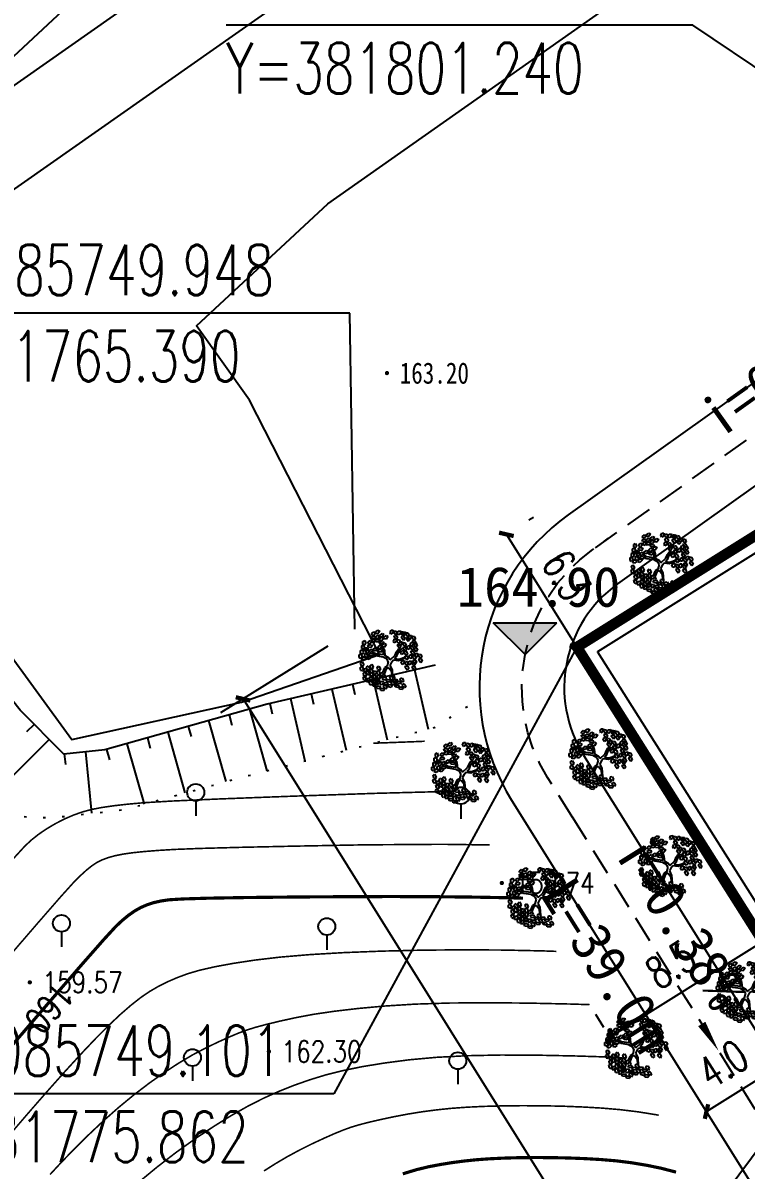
# Model space of a CAD drawing. Extents: x -809667 to 586099, y 3084146 to 3634412.
# Drawn here: x 381749.8 to 381783.8, y 3085724.5 to 3085778.5 of the extents above; entities that cross this region are included whole.
import ezdxf
from ezdxf.enums import TextEntityAlignment as Align

# ---------------------------------------------------------------- set-up
doc = ezdxf.new("R2010")
doc.units = 0
doc.header["$LTSCALE"] = 0.5
doc.header["$PDSIZE"] = 0.2
doc.linetypes.add('DASHED', pattern=[0.75, 0.5, -0.25])
doc.linetypes.add('X4', pattern=[1.6, 0, -1.6])
doc.layers.get('0').update_dxf_attribs({"linetype": 'CONTINUOUS'})
doc.layers.get('Defpoints').update_dxf_attribs({"linetype": 'CONTINUOUS'})
for name, color, linetype in [('0-人行道线', 46, 'CONTINUOUS'), ('DIM_COOR', 3, 'CONTINUOUS'), ('DIM_ELEV', 3, 'CONTINUOUS'), ('DIM_SYMB', 3, 'CONTINUOUS'), ('dxt', 252, 'CONTINUOUS'), ('GCD', 252, 'CONTINUOUS'), ('PUB_DIM', 3, 'CONTINUOUS'), ('PUB_TEXT', 7, 'CONTINUOUS'), ('乔木', 84, 'CONTINUOUS'), ('建筑', 7, 'CONTINUOUS'), ('道路', 4, 'CONTINUOUS')]:
    doc.layers.add(name, color=color, linetype=linetype)
doc.styles.add('_TCH_DIM', font='SIMPLEX', dxfattribs={"bigfont": 'GBCBIG'})
doc.styles.add('_TCH_DIM_T3', font='SIMPLEX', dxfattribs={"width": 0.705882, "bigfont": 'GBCBIG'})
doc.styles.add('HZ', font='', dxfattribs={"width": 0.8})
doc.styles.get("Standard").update_dxf_attribs({"font": 'rs.shx', "bigfont": 'hztxt.shx'})
doc.styles.add('宋体', font='')
doc.styles.get('HZ').set_extended_font_data('NSimSun')
doc.styles.get('宋体').set_extended_font_data('SimSun')
doc.dimstyles.new('_TCH_ARCH&&1', dxfattribs={"dimtxt": 1.4875, "dimasz": 0.5, "dimexe": 1.25, "dimexo": 1.5, "dimgap": 0.63125, "dimtad": 1, "dimdec": 1, "dimzin": 0, "dimdsep": 46, "dimtxsty": '_TCH_DIM_T3', "dimblk": 'ARCHTICK', "dimcen": 0.09, "dimclrt": 7, "dimazin": 2, "dimtfac": 1, "dimtdec": 1, "dimtix": 1, "dimtmove": 2, "dimatfit": 3, "dimfxl": 0, "dimtolj": 1, "dimtzin": 0, "dimarcsym": 0})

# ---------------------------------------------------------------- blocks, each defined once
blk = doc.blocks.new('gc125')
at = {"color": 0}
blk.add_line((0, 0.8), (0, 2.2), dxfattribs=at)
blk.add_circle((0, 0), 0.8, dxfattribs=at)
blk = doc.blocks.new('GC200')
at = {"color": 0, "linetype": 'Continuous', "const_width": 0.2, "flags": 128}
blk.add_lwpolyline([(-0.1, 0, 1), (0.1, 0, 1)], format="xyb", close=True, dxfattribs=at)
blk = doc.blocks.new('幌伞枫')
at = {"layer": '乔木', "color": 0}
for p, q in [((-685, 826), (-567, 841)), ((-677, 937), (-604, 995)), ((-670, 878), (-677, 937)), ((-604, 870), (-670, 878)), ((-604, 995), (-531, 966)), ((-531, 966), (-604, 870)), ((-567, 841), (-531, 782)), ((-531, 995), (-450, 1054)), ((-523, 937), (-531, 995)), ((-531, 819), (-457, 878)), ((-450, 929), (-523, 937)), ((-457, 878), (-391, 848)), ((-391, 848), (-457, 746)), ((-450, 1054), (-384, 1025)), ((-384, 1025), (-450, 929)), ((-384, 870), (-303, 937)), ((-377, 819), (-384, 870)), ((-237, 900), (-310, 804)), ((-303, 937), (-237, 900)), ((-237, 797), (-156, 863)), ((-156, 863), (-90, 826)), ((-9, 966), (27, 1054)), ((20, 915), (-9, 966)), ((86, 944), (20, 915)), ((27, 1054), (101, 1061)), ((101, 1061), (86, 944)), ((123, 966), (145, 1032)), ((196, 878), (123, 966)), ((137, 804), (167, 870)), ((145, 1032), (203, 1025)), ((167, 870), (225, 863)), ((247, 937), (196, 878)), ((203, 1025), (247, 937)), ((225, 863), (262, 775)), ((247, 937), (284, 1025)), ((284, 885), (247, 937)), ((284, 1025), (365, 1032)), ((350, 915), (284, 885)), ((365, 1032), (350, 915)), ((380, 937), (409, 1003)), ((460, 848), (380, 937)), ((402, 775), (424, 841)), ((409, 1003), (468, 995)), ((424, 900), (460, 988)), ((453, 848), (424, 900)), ((424, 841), (482, 834)), ((519, 878), (453, 848)), ((460, 988), (534, 995)), ((504, 900), (460, 848)), ((468, 995), (504, 900)), ((482, 834), (526, 746)), ((534, 995), (519, 878)), ((556, 900), (578, 966)), ((629, 812), (556, 900)), ((578, 966), (636, 959)), ((681, 870), (629, 812)), ((636, 959), (681, 870)), ((651, 775), (688, 863)), ((688, 863), (761, 870)), ((761, 870), (747, 753)), ((783, 775), (805, 841)), ((805, 841), (864, 834)), ((864, 834), (908, 746)), ((-1037, 489), (-971, 525)), ((-1037, 393), (-1037, 489)), ((-993, 643), (-927, 680)), ((-993, 548), (-993, 643)), ((-942, 518), (-993, 548)), ((-971, 525), (-934, 408)), ((-956, 320), (-898, 423)), ((-890, 570), (-942, 518)), ((-927, 680), (-890, 570)), ((-898, 423), (-824, 423)), ((-824, 423), (-810, 364)), ((-817, 518), (-699, 533)), ((-795, 445), (-817, 518)), ((-810, 628), (-736, 687)), ((-802, 570), (-810, 628)), ((-736, 562), (-802, 570)), ((-699, 430), (-795, 445)), ((-736, 687), (-663, 658)), ((-663, 658), (-736, 562)), ((-699, 533), (-663, 474)), ((-663, 474), (-699, 430)), ((-663, 753), (-685, 826)), ((-567, 738), (-663, 753)), ((-663, 687), (-582, 746)), ((-655, 628), (-663, 687)), ((-582, 614), (-655, 628)), ((-611, 371), (-531, 430)), ((-582, 746), (-516, 716)), ((-516, 716), (-582, 614)), ((-531, 782), (-567, 738)), ((-545, 709), (-428, 724)), ((-523, 636), (-545, 709)), ((-523, 760), (-531, 819)), ((-531, 430), (-465, 401)), ((-457, 746), (-523, 760)), ((-421, 621), (-523, 636)), ((-443, 452), (-369, 518)), ((-435, 393), (-443, 452)), ((-428, 724), (-384, 665)), ((-384, 665), (-421, 621)), ((-391, 628), (-274, 643)), ((-369, 555), (-391, 628)), ((-384, 738), (-310, 804)), ((-377, 680), (-384, 738)), ((-310, 804), (-377, 819)), ((-310, 672), (-377, 680)), ((-274, 548), (-369, 555)), ((-369, 518), (-296, 481)), ((-296, 481), (-369, 386)), ((-257, 346), (-327, 441)), ((-222, 377), (-311, 462)), ((-310, 804), (-237, 768)), ((-237, 768), (-310, 672)), ((-296, 511), (-215, 577)), ((-288, 452), (-296, 511)), ((-215, 445), (-288, 452)), ((-274, 643), (-237, 592)), ((-237, 592), (-274, 548)), ((-230, 738), (-237, 797)), ((-156, 731), (-230, 738)), ((-215, 577), (-149, 540)), ((-149, 540), (-215, 445)), ((-90, 826), (-156, 731)), ((108, 650), (145, 738)), ((137, 599), (108, 650)), ((211, 716), (137, 804)), ((203, 628), (137, 599)), ((145, 738), (218, 746)), ((218, 746), (203, 628)), ((262, 775), (211, 716)), ((240, 650), (262, 716)), ((313, 562), (240, 650)), ((255, 489), (284, 555)), ((328, 401), (255, 489)), ((262, 716), (321, 709)), ((284, 555), (336, 548)), ((306, 540), (350, 636)), ((343, 496), (306, 540)), ((365, 621), (313, 562)), ((321, 709), (365, 621)), ((380, 459), (328, 401)), ((336, 548), (380, 459)), ((336, 393), (344, 419)), ((409, 518), (343, 496)), ((350, 636), (424, 636)), ((475, 687), (402, 775)), ((424, 636), (409, 518)), ((446, 548), (468, 606)), ((519, 452), (446, 548)), ((460, 386), (490, 452)), ((468, 606), (526, 599)), ((526, 746), (475, 687)), ((490, 452), (541, 445)), ((570, 511), (519, 452)), ((526, 599), (570, 511)), ((541, 445), (585, 349)), ((570, 738), (600, 804)), ((644, 650), (570, 738)), ((592, 408), (629, 496)), ((600, 804), (658, 797)), ((629, 496), (710, 503)), ((695, 709), (644, 650)), ((681, 724), (651, 775)), ((658, 797), (695, 709)), ((747, 753), (681, 724)), ((710, 503), (695, 386)), ((717, 525), (754, 614)), ((747, 481), (717, 525)), ((725, 408), (754, 474)), ((813, 503), (747, 481)), ((754, 614), (827, 621)), ((754, 474), (813, 467)), ((857, 687), (783, 775)), ((798, 614), (827, 680)), ((871, 525), (798, 614)), ((827, 621), (813, 503)), ((813, 467), (849, 371)), ((827, 680), (886, 672)), ((849, 525), (871, 592)), ((923, 437), (849, 525)), ((908, 746), (857, 687)), ((864, 364), (893, 430)), ((871, 592), (930, 584)), ((923, 584), (871, 525)), ((886, 672), (923, 584)), ((893, 430), (952, 423)), ((974, 496), (923, 437)), ((930, 584), (974, 496)), ((952, 423), (989, 335)), ((-1125, 166), (-1059, 195)), ((-1125, 63), (-1125, 166)), ((-1074, 34), (-1125, 63)), ((-1081, 320), (-1015, 357)), ((-1081, 217), (-1081, 320)), ((-1030, 188), (-1081, 217)), ((-1022, 85), (-1074, 34)), ((-1059, 195), (-1022, 85)), ((-1044, -10), (-986, 92)), ((-986, 364), (-1037, 393)), ((-978, 239), (-1030, 188)), ((-1015, 357), (-978, 239)), ((-934, 408), (-986, 364)), ((-986, 92), (-912, 92)), ((-898, 34), (-971, -32)), ((-883, 291), (-956, 320)), ((-927, 195), (-861, 225)), ((-927, 92), (-927, 195)), ((-876, 63), (-927, 92)), ((-912, 92), (-898, 34)), ((-883, 349), (-817, 386)), ((-810, 364), (-883, 291)), ((-883, 247), (-883, 349)), ((-832, 217), (-883, 247)), ((-824, 114), (-876, 63)), ((-861, 225), (-824, 114)), ((-846, 19), (-788, 122)), ((-773, -3), (-846, 19)), ((-780, 269), (-832, 217)), ((-817, 386), (-780, 269)), ((-788, 122), (-714, 122)), ((-773, 203), (-655, 217)), ((-751, 129), (-773, 203)), ((-699, 63), (-773, -3)), ((-758, 313), (-685, 371)), ((-751, 254), (-758, 313)), ((-685, 247), (-751, 254)), ((-648, 114), (-751, 129)), ((-714, 122), (-699, 63)), ((-685, 371), (-619, 342)), ((-619, 342), (-685, 247)), ((-655, 217), (-611, 158)), ((-611, 158), (-648, 114)), ((-531, 129), (-641, 203)), ((-531, 195), (-633, 254)), ((-604, 313), (-611, 371)), ((-538, 305), (-604, 313)), ((-465, 401), (-538, 305)), ((-252, 158), (-531, 195)), ((-259, 85), (-531, 129)), ((-457, 342), (-332, 364)), ((-428, 276), (-457, 342)), ((-369, 386), (-435, 393)), ((-332, 261), (-428, 276)), ((-332, 364), (-296, 305)), ((-296, 305), (-332, 261)), ((-112, 4), (-259, 85)), ((-252, 158), (-257, 346)), ((-206, 307), (-222, 377)), ((-188, 124), (-206, 307)), ((-76, 63), (-188, 124)), ((-76, -84), (-112, 4)), ((-9, -18), (-76, 63)), ((-9, -18), (174, 151)), ((152, 26), (240, 122)), ((152, 26), (318, 4)), ((174, 151), (225, 276)), ((225, 276), (277, 357)), ((240, 122), (291, 261)), ((277, 357), (336, 393)), ((291, 261), (372, 364)), ((295, -42), (527, 53)), ((318, 4), (524, 78)), ((365, 225), (402, 313)), ((402, 173), (365, 225)), ((372, 364), (468, 393)), ((402, 313), (482, 320)), ((468, 203), (402, 173)), ((534, 291), (460, 386)), ((482, 320), (468, 203)), ((497, 225), (526, 291)), ((570, 136), (497, 225)), ((519, 63), (541, 129)), ((592, -25), (519, 63)), ((526, 291), (585, 283)), ((585, 349), (534, 291)), ((541, 129), (600, 122)), ((622, 188), (570, 136)), ((585, 283), (622, 188)), ((629, 357), (592, 408)), ((644, 34), (592, -25)), ((600, 122), (644, 34)), ((695, 386), (629, 357)), ((673, 70), (710, 166)), ((703, 26), (673, 70)), ((769, 48), (703, 26)), ((710, 166), (783, 166)), ((798, 320), (725, 408)), ((747, 247), (769, 313)), ((820, 158), (747, 247)), ((769, 313), (827, 305)), ((783, 166), (769, 48)), ((849, 371), (798, 320)), ((805, 78), (827, 144)), ((879, -18), (805, 78)), ((871, 217), (820, 158)), ((827, 305), (871, 217)), ((827, 144), (886, 136)), ((937, 276), (864, 364)), ((879, 122), (923, 210)), ((915, 78), (879, 122)), ((930, 41), (879, -18)), ((886, 136), (930, 41)), ((981, 100), (915, 78)), ((923, 210), (996, 217)), ((989, 335), (937, 276)), ((996, 217), (981, 100)), ((1011, 122), (1040, 188)), ((1092, 34), (1011, 122)), ((1033, -40), (1055, 26)), ((1040, 188), (1099, 180)), ((1055, 26), (1114, 19)), ((1143, 92), (1092, 34)), ((1099, 180), (1143, 92)), ((1114, 19), (1158, -69)), ((-1089, -304), (-1030, -253)), ((-1067, -399), (-1089, -304)), ((-1081, -142), (-1022, -91)), ((-1052, -238), (-1081, -142)), ((-1008, -414), (-1067, -399)), ((-1000, -253), (-1052, -238)), ((-971, -32), (-1044, -10)), ((-1030, -253), (-971, -355)), ((-1022, -91), (-964, -194)), ((-971, -355), (-1008, -414)), ((-964, -194), (-1000, -253)), ((-971, -451), (-934, -341)), ((-934, -341), (-868, -326)), ((-839, -377), (-898, -465)), ((-876, -443), (-817, -399)), ((-868, -326), (-839, -377)), ((-861, -282), (-802, -238)), ((-839, -385), (-861, -282)), ((-780, -399), (-839, -385)), ((-817, -399), (-758, -502)), ((-802, -238), (-744, -341)), ((-744, -341), (-780, -399)), ((-744, -392), (-685, -341)), ((-722, -487), (-744, -392)), ((-736, -231), (-677, -179)), ((-707, -326), (-736, -231)), ((-655, -348), (-707, -326)), ((-685, -341), (-626, -443)), ((-677, -179), (-619, -289)), ((-619, -289), (-655, -348)), ((-589, -429), (-523, -414)), ((-523, -414), (-494, -465)), ((-487, -451), (-428, -399)), ((-479, -289), (-421, -245)), ((-457, -385), (-479, -289)), ((-399, -407), (-457, -385)), ((-428, -399), (-369, -510)), ((-421, -245), (-362, -348)), ((-362, -348), (-399, -407)), ((-215, -311), (-285, -477)), ((-156, -341), (-230, -532)), ((-120, -253), (-215, -311)), ((-61, -304), (-156, -341)), ((-76, -84), (-120, -253)), ((-61, -304), (38, -431)), ((42, -98), (-20, -221)), ((-20, -221), (62, -380)), ((-9, -18), (-9, -18)), ((-9, -18), (-9, -18)), ((-9, -18), (-9, -18)), ((-9, -18), (-9, -18)), ((-9, -18), (-9, -18)), ((-9, -18), (-9, -18)), ((-9, -18), (-9, -18)), ((-9, -18), (-9, -18)), ((-9, -18), (-9, -18)), ((-9, -18), (-9, -18)), ((-9, -18), (-9, -18)), ((-9, -18), (-9, -18)), ((-9, -18), (-9, -18)), ((-9, -18), (-9, -18)), ((-9, -18), (-9, -18)), ((-9, -18), (-9, -18)), ((-9, -18), (-9, -18)), ((-9, -18), (-9, -18)), ((-9, -18), (-9, -18)), ((-9, -18), (-9, -18)), ((-9, -18), (-9, -18)), ((-9, -18), (-9, -18)), ((-9, -18), (-9, -18)), ((-9, -18), (-9, -18)), ((-9, -18), (-9, -18)), ((-9, -18), (-9, -18)), ((-9, -18), (-9, -18)), ((-9, -18), (-9, -18)), ((-9, -18), (-9, -18)), ((-9, -18), (-9, -18)), ((-9, -18), (-9, -18)), ((-9, -18), (-9, -18)), ((-9, -18), (-9, -18)), ((-9, -18), (-9, -18)), ((-9, -18), (-9, -18)), ((-9, -18), (-9, -18)), ((-9, -18), (-9, -18)), ((-9, -18), (-9, -18)), ((-9, -18), (-9, -18)), ((-9, -18), (-9, -18)), ((42, -98), (109, -22)), ((62, -380), (79, -664)), ((109, -22), (295, -42)), ((387, -142), (424, -47)), ((424, -187), (387, -142)), ((424, -47), (504, -47)), ((490, -165), (424, -187)), ((504, -47), (490, -165)), ((519, -135), (548, -76)), ((592, -231), (519, -135)), ((541, -297), (563, -231)), ((614, -392), (541, -297)), ((548, -76), (607, -84)), ((563, -231), (622, -238)), ((644, -172), (592, -231)), ((607, -84), (644, -172)), ((666, -333), (614, -392)), ((622, -238), (666, -333)), ((644, -150), (681, -62)), ((673, -201), (644, -150)), ((739, -172), (673, -201)), ((681, -62), (754, -54)), ((754, -54), (739, -172)), ((776, -150), (805, -84)), ((849, -238), (776, -150)), ((791, -311), (820, -245)), ((871, -399), (791, -311)), ((805, -84), (857, -91)), ((820, -84), (849, -18)), ((893, -172), (820, -84)), ((820, -245), (879, -253)), ((849, -18), (908, -25)), ((901, -187), (849, -238)), ((857, -91), (901, -187)), ((915, -341), (871, -399)), ((879, -253), (915, -341)), ((945, -120), (893, -172)), ((908, -25), (945, -120)), ((1106, -128), (1033, -40)), ((1158, -69), (1106, -128)), ((-986, -664), (-927, -620)), ((-964, -759), (-986, -664)), ((-978, -502), (-920, -458)), ((-956, -598), (-978, -502)), ((-898, -465), (-971, -451)), ((-912, -781), (-964, -759)), ((-898, -620), (-956, -598)), ((-927, -620), (-868, -722)), ((-920, -458), (-861, -561)), ((-868, -722), (-912, -781)), ((-861, -561), (-898, -620)), ((-846, -539), (-876, -443)), ((-868, -818), (-832, -700)), ((-795, -825), (-868, -818)), ((-795, -561), (-846, -539)), ((-832, -700), (-766, -686)), ((-758, -502), (-795, -561)), ((-744, -744), (-795, -825)), ((-766, -686), (-744, -744)), ((-766, -825), (-699, -774)), ((-736, -921), (-766, -825)), ((-751, -598), (-714, -480)), ((-677, -605), (-751, -598)), ((-751, -664), (-692, -620)), ((-729, -759), (-751, -664)), ((-670, -781), (-729, -759)), ((-663, -502), (-722, -487)), ((-714, -480), (-648, -465)), ((-699, -774), (-641, -884)), ((-692, -620), (-633, -722)), ((-626, -524), (-677, -605)), ((-633, -722), (-670, -781)), ((-626, -443), (-663, -502)), ((-648, -465), (-626, -524)), ((-633, -752), (-575, -708)), ((-611, -847), (-633, -752)), ((-626, -539), (-589, -429)), ((-553, -554), (-626, -539)), ((-626, -590), (-567, -546)), ((-597, -693), (-626, -590)), ((-545, -708), (-597, -693)), ((-575, -708), (-516, -810)), ((-567, -546), (-509, -649)), ((-494, -465), (-553, -554)), ((-516, -810), (-553, -869)), ((-509, -649), (-545, -708)), ((-516, -906), (-479, -788)), ((-494, -766), (-435, -715)), ((-472, -862), (-494, -766)), ((-465, -546), (-487, -451)), ((-487, -605), (-428, -554)), ((-457, -700), (-487, -605)), ((-479, -788), (-413, -781)), ((-413, -568), (-465, -546)), ((-406, -722), (-457, -700)), ((-435, -715), (-377, -818)), ((-428, -554), (-369, -664)), ((-369, -510), (-413, -568)), ((-413, -781), (-384, -832)), ((-377, -818), (-413, -877)), ((-369, -664), (-406, -722)), ((-377, -913), (-340, -803)), ((-369, -598), (-332, -487)), ((-296, -612), (-369, -598)), ((-340, -803), (-274, -788)), ((-332, -487), (-266, -473)), ((-244, -524), (-296, -612)), ((-288, -664), (-171, -649)), ((-266, -737), (-288, -664)), ((-274, -788), (-244, -840)), ((-266, -473), (-244, -524)), ((-171, -752), (-266, -737)), ((-230, -532), (-186, -627)), ((-171, -649), (-127, -708)), ((-127, -708), (-171, -752)), ((-142, -737), (-24, -730)), ((-127, -810), (-142, -737)), ((-24, -832), (-127, -810)), ((-24, -686), (-9, -620)), ((64, -766), (-24, -686)), ((-24, -730), (13, -788)), ((13, -788), (-24, -832)), ((-9, -620), (49, -612)), ((27, -869), (42, -803)), ((38, -431), (49, -612)), ((42, -803), (101, -803)), ((49, -612), (101, -700)), ((101, -700), (64, -766)), ((93, -730), (218, -715)), ((115, -803), (93, -730)), ((101, -803), (159, -884)), ((218, -818), (115, -803)), ((218, -715), (255, -774)), ((255, -774), (218, -818)), ((240, -803), (358, -796)), ((262, -877), (240, -803)), ((358, -752), (372, -686)), ((446, -832), (358, -752)), ((358, -796), (394, -847)), ((372, -686), (431, -678)), ((431, -678), (482, -766)), ((482, -766), (446, -832)), ((-685, -935), (-736, -921)), ((-641, -884), (-685, -935)), ((-641, -972), (-604, -862)), ((-567, -987), (-641, -972)), ((-553, -869), (-611, -847)), ((-604, -862), (-538, -847)), ((-516, -899), (-567, -987)), ((-538, -847), (-516, -899)), ((-443, -913), (-516, -906)), ((-509, -979), (-391, -965)), ((-487, -1053), (-509, -979)), ((-391, -1067), (-487, -1053)), ((-413, -877), (-472, -862)), ((-384, -832), (-443, -913)), ((-391, -965), (-354, -1023)), ((-354, -1023), (-391, -1067)), ((-303, -928), (-377, -913)), ((-362, -1053), (-244, -1045)), ((-347, -1126), (-362, -1053)), ((-244, -1141), (-347, -1126)), ((-244, -840), (-303, -928)), ((-252, -1001), (-230, -935)), ((-164, -1082), (-252, -1001)), ((-244, -1045), (-208, -1097)), ((-208, -1097), (-244, -1141)), ((-230, -847), (-112, -840)), ((-208, -921), (-230, -847)), ((-230, -935), (-178, -928)), ((-112, -935), (-208, -921)), ((-178, -928), (-120, -1016)), ((-120, -1016), (-164, -1082)), ((-112, -840), (-76, -891)), ((-76, -891), (-112, -935)), ((-90, -921), (27, -913)), ((-68, -994), (-90, -921)), ((27, -1016), (-68, -994)), ((115, -950), (27, -869)), ((27, -913), (71, -972)), ((71, -972), (27, -1016)), ((159, -884), (115, -950)), ((167, -928), (284, -921)), ((189, -1001), (167, -928)), ((284, -1023), (189, -1001)), ((358, -891), (262, -877)), ((284, -921), (328, -979)), ((328, -979), (284, -1023)), ((313, -1009), (431, -994)), ((328, -1082), (313, -1009)), ((431, -1097), (328, -1082)), ((394, -847), (358, -891)), ((431, -950), (446, -884)), ((519, -1031), (431, -950)), ((431, -994), (468, -1053)), ((468, -1053), (431, -1097)), ((446, -884), (504, -884)), ((504, -884), (556, -965)), ((556, -965), (519, -1031))]:
    blk.add_line(p, q, dxfattribs=at)
blk = doc.blocks.new('_ArchTick')
at = {"color": 0, "linetype": 'ByBlock', "const_width": 0.4}
blk.add_lwpolyline([(-0.5, -0.5), (0.5, 0.5)], dxfattribs=at)
blk = doc.blocks.new('*D111')
at = {"layer": 'Defpoints', "color": 0, "linetype": 'Continuous', "transparency": 16777216}
for p in [(381784.623, 3085735.229), (381785.14, 3085734.402), (381777.928, 3085729.893)]:
    blk.add_point(p, dxfattribs=at)
at = {"layer": 'PUB_DIM', "color": 0, "linetype": 'Continuous', "lineweight": -2, "transparency": 16777216}
for p, q in [((381784.345, 3085735.674), (381783.961, 3085736.289)), ((381777.411, 3085730.72), (381784.623, 3085735.229)), ((381777.133, 3085731.165), (381776.749, 3085731.78))]:
    blk.add_line(p, q, dxfattribs=at)
at = {"layer": 'PUB_DIM', "color": 0, "linetype": 'Continuous', "lineweight": -2, "transparency": 16777216, "xscale": 0.5, "yscale": 0.5, "zscale": 0.5}
for p, rotation in [((381784.623, 3085735.229), 32.01383581544564), ((381777.411, 3085730.72), 212.0138358154456)]:
    blk.add_blockref('_ArchTick', p, dxfattribs=dict(at, rotation=rotation))
at = {"layer": 'PUB_DIM', "color": 7, "linetype": 'Continuous', "transparency": 16777216, "insert": (381780.288, 3085734.141), "char_height": 1.4875, "attachment_point": 5, "rotation": 32.0138, "style": '_TCH_DIM_T3'}
blk.add_mtext('\\A1;8.5', dxfattribs=at)
blk = doc.blocks.new('*D114')
at = {"layer": 'Defpoints', "color": 0, "linetype": 'Continuous', "transparency": 16777216}
for p in [(381772.538, 3085754.417), (381775.862, 3085749.101), (381775.862, 3085749.101)]:
    blk.add_point(p, dxfattribs=at)
at = {"layer": 'PUB_DIM', "color": 0, "linetype": 'Continuous', "lineweight": -2, "transparency": 16777216}
for p, q in [((381773.81, 3085755.213), (381773.598, 3085755.08)), ((381772.538, 3085754.417), (381775.862, 3085749.101)), ((381777.134, 3085749.896), (381776.922, 3085749.764))]:
    blk.add_line(p, q, dxfattribs=at)
at = {"layer": 'PUB_DIM', "color": 0, "linetype": 'Continuous', "lineweight": -2, "transparency": 16777216, "xscale": 0.5, "yscale": 0.5, "zscale": 0.5}
for p, rotation in [((381772.538, 3085754.417), 122.0138358157274), ((381775.862, 3085749.101), 302.0138358157274)]:
    blk.add_blockref('_ArchTick', p, dxfattribs=dict(at, rotation=rotation))
at = {"layer": 'PUB_DIM', "color": 7, "linetype": 'Continuous', "transparency": 16777216, "insert": (381775.366, 3085752.488), "char_height": 1.4875, "attachment_point": 5, "rotation": 302.0138, "style": '_TCH_DIM_T3'}
blk.add_mtext('\\A1;6.3', dxfattribs=at)
blk = doc.blocks.new('*D115')
at = {"layer": 'Defpoints', "color": 0, "linetype": 'Continuous', "transparency": 16777216}
for p in [(381785.2, 3085729.581), (381785.357, 3085729.33), (381781.808, 3085727.461)]:
    blk.add_point(p, dxfattribs=at)
at = {"layer": 'PUB_DIM', "color": 0, "linetype": 'Continuous', "lineweight": -2, "transparency": 16777216}
for p, q in [((381781.966, 3085727.209), (381785.357, 3085729.33)), ((381785.995, 3085728.31), (381786.02, 3085728.27)), ((381782.603, 3085726.189), (381782.628, 3085726.149))]:
    blk.add_line(p, q, dxfattribs=at)
at = {"layer": 'PUB_DIM', "color": 0, "linetype": 'Continuous', "lineweight": -2, "transparency": 16777216, "xscale": 0.5, "yscale": 0.5, "zscale": 0.5}
for p, rotation in [((381785.357, 3085729.33), 32.01383580980107), ((381781.966, 3085727.209), 212.0138358098011)]:
    blk.add_blockref('_ArchTick', p, dxfattribs=dict(at, rotation=rotation))
at = {"layer": 'PUB_DIM', "color": 7, "linetype": 'Continuous', "transparency": 16777216, "insert": (381782.747, 3085729.448), "char_height": 1.4875, "attachment_point": 5, "rotation": 32.0138, "style": '_TCH_DIM_T3'}
blk.add_mtext('\\A1;4.0', dxfattribs=at)
blk = doc.blocks.new('*D118')
at = {"layer": 'Defpoints', "color": 0, "linetype": 'Continuous', "transparency": 16777216}
for p in [(381765.39, 3085749.948), (381826.206, 3085652.674), (381820.947, 3085649.386)]:
    blk.add_point(p, dxfattribs=at)
at = {"layer": 'PUB_DIM', "color": 0, "linetype": 'Continuous', "lineweight": -2, "transparency": 16777216}
for p, q in [((381764.118, 3085749.153), (381759.07, 3085745.997)), ((381760.13, 3085746.66), (381820.947, 3085649.386)), ((381824.934, 3085651.879), (381819.887, 3085648.723))]:
    blk.add_line(p, q, dxfattribs=at)
at = {"layer": 'PUB_DIM', "color": 0, "linetype": 'Continuous', "lineweight": -2, "transparency": 16777216, "xscale": 0.5, "yscale": 0.5, "zscale": 0.5}
for p, rotation in [((381760.13, 3085746.66), 122.0138358144437), ((381820.947, 3085649.386), 302.0138358144437)]:
    blk.add_blockref('_ArchTick', p, dxfattribs=dict(at, rotation=rotation))
at = {"layer": 'PUB_DIM', "color": 7, "linetype": 'Continuous', "transparency": 16777216, "insert": (381791.704, 3085698.752), "char_height": 1.4875, "attachment_point": 5, "rotation": 302.0138, "style": '_TCH_DIM_T3'}
blk.add_mtext('\\A1;114.7', dxfattribs=at)

msp = doc.modelspace()

# ---------------------------------------------------------------- hatches: boundary and pattern name
at = {"layer": 'DIM_ELEV', "linetype": 'Continuous'}
msp.add_hatch(color=256, dxfattribs=at).paths.add_polyline_path([(381773.418, 3085748.754), (381771.918, 3085750.254), (381774.918, 3085750.254)])

# ---------------------------------------------------------------- linework, layer by layer
at = {"layer": '0-人行道线', "linetype": 'Continuous', "flags": 128}
msp.add_lwpolyline([(381779.809, 3085792.095), (381622.358, 3085681.595)], dxfattribs=at)
at = {"layer": 'DIM_COOR', "color": 3, "linetype": 'Continuous'}
for p, q in [((381781.329, 3085778.419), (381759.329, 3085778.419)), ((381801.24, 3085764.967), (381781.329, 3085778.419)), ((381765.16, 3085764.846), (381743.16, 3085764.846)), ((381765.39, 3085749.948), (381765.16, 3085764.846)), ((381775.862, 3085749.101), (381764.403, 3085728.049)), ((381764.403, 3085728.049), (381743.547, 3085728.049))]:
    msp.add_line(p, q, dxfattribs=at)
at = {"layer": 'DIM_ELEV', "linetype": 'Continuous'}
for p, q in [((381773.418, 3085748.754), (381771.918, 3085750.254)), ((381771.918, 3085750.254), (381774.918, 3085750.254)), ((381773.418, 3085748.754), (381774.918, 3085750.254))]:
    msp.add_line(p, q, dxfattribs=at)
at = {"layer": 'DIM_SYMB', "linetype": 'Continuous'}
for points in [[(381781.749, 3085757.368, 0, 0, 0), (381791.692, 3085764.461, 0, 0.4, 0), (381790.471, 3085763.59, 0, 0, 0)], [(381776.112, 3085740.345, 0, 0, 0), (381782.539, 3085730.065, 0, 0.4, 0), (381781.744, 3085731.337, 0, 0, 0)]]:
    msp.add_lwpolyline(points, format="xyseb", dxfattribs=at)
at = {"layer": 'dxt', "color": 252, "linetype": 'Continuous'}
for p, q in [((381768.214, 3085748.025), (381768.858, 3085745.24)), ((381766.265, 3085747.574), (381766.921, 3085744.739)), ((381767.239, 3085747.799), (381767.352, 3085747.312)), ((381763.342, 3085746.897), (381763.455, 3085746.41)), ((381764.317, 3085747.123), (381764.984, 3085744.238)), ((381765.291, 3085747.348), (381765.404, 3085746.861)), ((381761.394, 3085746.447), (381761.507, 3085745.96)), ((381762.368, 3085746.672), (381763.047, 3085743.737)), ((381759.468, 3085745.909), (381759.604, 3085745.427)), ((381760.43, 3085746.181), (381761.253, 3085743.273)), ((381750.285, 3085745.46), (381749.932, 3085745.107)), ((381757.543, 3085745.364), (381757.679, 3085744.883)), ((381758.506, 3085745.636), (381759.319, 3085742.761)), ((381750.993, 3085744.753), (381747.661, 3085741.42)), ((381755.619, 3085744.82), (381755.755, 3085744.339)), ((381756.581, 3085745.092), (381757.391, 3085742.229)), ((381752.702, 3085744.163), (381752.987, 3085741.267)), ((381753.694, 3085744.275), (381753.831, 3085743.794)), ((381754.657, 3085744.547), (381755.463, 3085741.697)), ((381751.707, 3085744.065), (381751.756, 3085743.568))]:
    msp.add_line(p, q, dxfattribs=at)
msp.add_lwpolyline([(381661.705, 3085560.704), (381978.444, 3085986.058)], dxfattribs=at)
at = {"layer": 'dxt', "color": 252, "linetype": 'Continuous', "elevation": -859.903}
msp.add_lwpolyline([(381769.188, 3085748.25), (381761.263, 3085746.416), (381753.617, 3085744.253), (381751.683, 3085744.063), (381749.623, 3085746.122), (381745.968, 3085750.73), (381742.478, 3085755.776), (381738.323, 3085761.18), (381736.13, 3085765.68), (381735.81, 3085768.153), (381736.928, 3085770.267), (381738, 3085771.5), (381741.813, 3085771), (381746.468, 3085777.45), (381748.148, 3085780.245), (381748.947, 3085781.923), (381751.469, 3085794.25), (381751.844, 3085815), (381749.344, 3085819), (381742.5, 3085829.5), (381729.125, 3085845.5)], dxfattribs=at)
at = {"layer": 'dxt', "linetype": 'X4', "flags": 128}
msp.add_lwpolyline([(381727.781, 3085844.918), (381734.018, 3085825.459), (381738.474, 3085816.981), (381741.414, 3085811.413), (381742.389, 3085806.293), (381743.669, 3085795.664), (381743.219, 3085787.651), (381742.579, 3085783.431), (381740.658, 3085779.636), (381736.042, 3085775.795), (381733.388, 3085773.043), (381733.388, 3085773.043), (381732.136, 3085770.791), (381731.116, 3085767.98), (381731.645, 3085764.026), (381734.035, 3085756.905), (381736.52, 3085753.477), (381742.245, 3085745.607), (381746.196, 3085741.87), (381748.436, 3085741.182), (381751.064, 3085741.052), (381754.532, 3085741.44), (381759.971, 3085742.941), (381769.176, 3085745.322), (381770.795, 3085746.366)], dxfattribs=at)
at = {"layer": 'dxt', "color": 252, "linetype": 'Continuous', "elevation": -858.222, "flags": 128}
msp.add_lwpolyline([(381760.625, 3085787.5), (381748.844, 3085776.5), (381737.219, 3085765), (381739.563, 3085761.75), (381747.125, 3085751.5), (381752.063, 3085744.75), (381760.063, 3085746.5), (381766.563, 3085748.75), (381766.563, 3085748.75), (381760.438, 3085760.75), (381757.938, 3085764.25), (381764.125, 3085770), (381783.656, 3085783.75)], dxfattribs=at)
at = {"layer": 'dxt', "color": 252, "linetype": 'Continuous'}
for points, const_width in [([(381766.274, 3085744.571), (381768.374, 3085744.65), (381768.693, 3085744.665)], 0.075), ([(381749.325, 3085739.15), (381749.842, 3085739.716), (381750.145, 3085740), (381750.486, 3085740.272), (381750.866, 3085740.532), (381751.284, 3085740.779), (381751.719, 3085741.002), (381752.149, 3085741.188), (381752.575, 3085741.338), (381752.996, 3085741.45), (381753.466, 3085741.54), (381754.037, 3085741.624), (381754.711, 3085741.7), (381755.487, 3085741.769), (381756.787, 3085741.846), (381759.033, 3085741.945), (381762.227, 3085742.066), (381766.367, 3085742.209), (381770.166, 3085742.309)], 0.075), ([(381748.93, 3085734.323), (381750.472, 3085736.113), (381751.534, 3085737.332), (381752.117, 3085737.978), (381752.444, 3085738.31), (381752.743, 3085738.583), (381753.012, 3085738.799), (381753.253, 3085738.956), (381753.498, 3085739.077), (381753.784, 3085739.182), (381754.108, 3085739.271), (381754.473, 3085739.344), (381754.912, 3085739.407), (381755.463, 3085739.465), (381756.126, 3085739.518), (381756.899, 3085739.565), (381758.081, 3085739.611), (381759.969, 3085739.663), (381762.563, 3085739.72), (381765.862, 3085739.782), (381769.53, 3085739.807), (381771.75, 3085739.776)], 0.075), ([(381748.686, 3085729.678), (381750.836, 3085732.182), (381752.46, 3085734.058), (381753.557, 3085735.306), (381754.127, 3085735.927), (381754.431, 3085736.213), (381754.727, 3085736.457), (381755.018, 3085736.661), (381755.301, 3085736.822), (381755.595, 3085736.951), (381755.916, 3085737.056), (381756.264, 3085737.135), (381756.639, 3085737.191), (381757.298, 3085737.231), (381758.498, 3085737.267), (381760.238, 3085737.297), (381762.519, 3085737.322), (381764.955, 3085737.338), (381767.16, 3085737.344), (381769.136, 3085737.337), (381770.882, 3085737.319), (381772.49, 3085737.29), (381773.317, 3085737.269)], 0.15), ([(381749.16, 3085726.146), (381749.976, 3085727.1), (381750.86, 3085728.113), (381751.734, 3085729.094), (381752.518, 3085729.95), (381753.213, 3085730.682), (381753.819, 3085731.289), (381754.359, 3085731.797), (381754.857, 3085732.229), (381755.313, 3085732.587), (381755.728, 3085732.87), (381756.135, 3085733.106), (381756.568, 3085733.324), (381757.028, 3085733.523), (381757.515, 3085733.704), (381758.089, 3085733.872), (381758.81, 3085734.036), (381759.68, 3085734.196), (381760.697, 3085734.35), (381761.89, 3085734.49), (381763.288, 3085734.608), (381764.891, 3085734.702), (381766.698, 3085734.772), (381768.602, 3085734.817), (381770.498, 3085734.834), (381772.385, 3085734.822), (381774.263, 3085734.782), (381774.886, 3085734.759)], 0.075), ([(381751.034, 3085724.241), (381751.548, 3085724.797), (381752.144, 3085725.411), (381752.821, 3085726.083), (381753.54, 3085726.762), (381754.262, 3085727.4), (381754.986, 3085727.996), (381755.713, 3085728.551), (381756.426, 3085729.055), (381757.111, 3085729.501), (381757.765, 3085729.888), (381758.391, 3085730.216), (381758.969, 3085730.493), (381759.482, 3085730.725), (381759.93, 3085730.912), (381760.312, 3085731.054), (381760.717, 3085731.18), (381761.232, 3085731.318), (381761.857, 3085731.469), (381762.591, 3085731.631), (381763.446, 3085731.792), (381764.433, 3085731.937), (381765.552, 3085732.068), (381766.802, 3085732.183), (381768.218, 3085732.272), (381769.833, 3085732.324), (381771.647, 3085732.34), (381773.661, 3085732.319), (381775.6, 3085732.276), (381776.455, 3085732.249)], 0.075), ([(381755.154, 3085723.829), (381756.08, 3085724.594), (381756.992, 3085725.297), (381757.889, 3085725.938), (381758.756, 3085726.514), (381759.577, 3085727.022), (381760.352, 3085727.46), (381761.08, 3085727.83), (381761.793, 3085728.151), (381762.522, 3085728.442), (381763.266, 3085728.704), (381764.025, 3085728.936), (381764.846, 3085729.143), (381765.775, 3085729.331), (381766.812, 3085729.499), (381767.956, 3085729.648), (381769.236, 3085729.765), (381770.68, 3085729.841), (381772.288, 3085729.874), (381774.059, 3085729.865), (381775.761, 3085729.83), (381777.159, 3085729.786), (381778.023, 3085729.743)], 0.075), ([(381761.118, 3085724.411), (381761.659, 3085724.755), (381762.217, 3085725.083), (381762.793, 3085725.395), (381763.387, 3085725.691), (381763.954, 3085725.955), (381764.452, 3085726.175), (381764.879, 3085726.348), (381765.237, 3085726.477), (381765.603, 3085726.586), (381766.057, 3085726.704), (381766.597, 3085726.829), (381767.226, 3085726.963), (381767.899, 3085727.091), (381768.575, 3085727.2), (381769.255, 3085727.289), (381769.937, 3085727.36), (381770.659, 3085727.413), (381771.456, 3085727.452), (381772.329, 3085727.476), (381773.277, 3085727.486), (381774.25, 3085727.481), (381775.197, 3085727.461), (381776.118, 3085727.425), (381777.013, 3085727.374), (381777.888, 3085727.3), (381778.749, 3085727.195), (381779.596, 3085727.059), (381779.716, 3085727.035)], 0.075), ([(381767.657, 3085724.273), (381768.293, 3085724.467), (381768.876, 3085724.608), (381769.434, 3085724.714), (381769.995, 3085724.804), (381770.558, 3085724.878), (381771.123, 3085724.937), (381771.721, 3085724.981), (381772.382, 3085725.013), (381773.105, 3085725.034), (381773.891, 3085725.042), (381774.698, 3085725.037), (381775.483, 3085725.02), (381776.247, 3085724.99), (381776.99, 3085724.947), (381777.717, 3085724.885), (381778.434, 3085724.795), (381779.141, 3085724.679), (381779.837, 3085724.535), (381780.533, 3085724.354)], 0.15)]:
    msp.add_lwpolyline(points, dxfattribs=dict(at, const_width=const_width))
at = {"layer": '建筑', "linetype": 'Continuous', "const_width": 0.5, "flags": 128}
msp.add_lwpolyline([(381791.906, 3085723.706), (381817.284, 3085739.572), (381801.24, 3085764.967), (381775.862, 3085749.101)], close=True, dxfattribs=at)
at = {"layer": '建筑', "linetype": 'Continuous', "flags": 128}
msp.add_lwpolyline([(381792.126, 3085724.669), (381816.316, 3085739.793), (381801.02, 3085764.004), (381776.83, 3085748.88)], close=True, dxfattribs=at)
at = {"layer": '道路', "linetype": 'Continuous'}
for p, q in [((381797.12, 3085770.789), (381775.457, 3085755.335)), ((381772.785, 3085741.893), (381822.383, 3085662.564))]:
    msp.add_line(p, q, dxfattribs=at)
msp.add_lwpolyline([(381778.206, 3085795.858), (381608.185, 3085676.536)], dxfattribs=at)
at = {"layer": '道路', "color": 1, "linetype": 'DASHED', "ltscale": 5, "flags": 128}
for points in [[(381862.236, 3085678.045), (381807.622, 3085765.4, 0.432167), (381796.192, 3085767.671), (381776.618, 3085753.707)], [(381775.673, 3085741.047), (381774.481, 3085742.954, -0.396485), (381776.618, 3085753.707), (381777.353, 3085754.231)], [(381775.637, 3085741.105), (381824.078, 3085663.624, 0.414214), (381835.103, 3085661.081), (381864.365, 3085679.376)]]:
    msp.add_lwpolyline(points, format="xyb", dxfattribs=at)
at = {"layer": '道路', "linetype": 'Continuous', "flags": 128}
msp.add_lwpolyline([(381796.131, 3085765.17), (381777.78, 3085752.079, 0.396485), (381776.177, 3085744.014), (381787.34, 3085726.158, 0.414214), (381795.608, 3085724.251), (381814.687, 3085736.179, 0.414214), (381816.593, 3085744.448), (381804.703, 3085763.467)], format="xyb", dxfattribs=at)
at = {"layer": '道路', "linetype": 'Continuous'}
msp.add_arc((381781.264, 3085747.195), 10, 125.5035, 212.0138, dxfattribs=at)

# ---------------------------------------------------------------- block references
at = {"layer": 'dxt', "color": 8, "linetype": 'Continuous', "xscale": 0.5, "yscale": 0.5, "rotation": 180}
for p in [(381757.898, 3085742.255, 1.223), (381770.399, 3085742.102, 1.223), (381751.571, 3085736.081, 1.223), (381764.072, 3085735.928, 1.223), (381757.745, 3085729.754, 1.223), (381770.246, 3085729.601, 1.222)]:
    msp.add_blockref('gc125', p, dxfattribs=at)
at = {"layer": 'GCD', "color": 8, "linetype": 'Continuous'}
ref = msp.add_blockref('GC200', (381766.91, 3085762.02, 163.2), dxfattribs=dict(at, xscale=0.5, yscale=0.5, zscale=0.5))
ref.add_attrib('height', '163.20', dxfattribs={"linetype": 'Continuous', "height": 1, "style": 'HZ', "width": 0.8}).set_placement((381767.51, 3085762.02, 163.2), align=Align.MIDDLE_LEFT)
ref = msp.add_blockref('GC200', (381772.324, 3085737.982, 159.736), dxfattribs=dict(at, xscale=0.5, yscale=0.5, zscale=0.5))
ref.add_attrib('height', '159.74', dxfattribs={"linetype": 'Continuous', "height": 1, "width": 0.8}).set_placement((381772.924, 3085737.982, 159.736), align=Align.MIDDLE_LEFT)
ref = msp.add_blockref('GC200', (381750.08, 3085733.299, 159.569), dxfattribs=dict(at, xscale=0.5, yscale=0.5, zscale=0.5))
ref.add_attrib('height', '159.57', dxfattribs={"linetype": 'Continuous', "height": 1, "width": 0.8}).set_placement((381750.68, 3085733.299, 159.569), align=Align.MIDDLE_LEFT)
ref = msp.add_blockref('GC200', (381761.346, 3085730.04, 162.297), dxfattribs=dict(at, xscale=0.5, yscale=0.5, zscale=0.5))
ref.add_attrib('height', '162.30', dxfattribs={"linetype": 'Continuous', "height": 1, "width": 0.8}).set_placement((381761.946, 3085730.04, 162.297), align=Align.MIDDLE_LEFT)
at = {"layer": '乔木', "xscale": 0.0013, "yscale": 0.0013, "zscale": 0.0013}
for p in [(381779.832, 3085753.101), (381767.071, 3085748.525), (381776.962, 3085743.877), (381770.487, 3085743.228), (381780.244, 3085738.837), (381774.041, 3085737.324), (381783.905, 3085732.892), (381778.647, 3085730.244)]:
    msp.add_blockref('幌伞枫', p, dxfattribs=at)

# ---------------------------------------------------------------- texts
at = {"layer": 'DIM_COOR', "color": 7, "linetype": 'Continuous', "style": '_TCH_DIM', "width": 0.705882}
for s, p in [('Y=381801.240', (381759.329, 3085775.199)), ('X=3085749.948', (381743.16, 3085765.686)), ('Y=381765.390', (381743.16, 3085761.626)), ('X=3085749.101', (381743.547, 3085728.889)), ('Y=381775.862', (381743.547, 3085724.829))]:
    msp.add_text(s, height=2.38, dxfattribs=at).set_placement(p)
at = {"layer": 'DIM_ELEV', "color": 7, "linetype": 'Continuous', "style": '宋体'}
msp.add_text('164.90', height=1.8882, dxfattribs=at).set_placement((381770.204, 3085751.004))
at = {"layer": 'DIM_SYMB', "color": 7, "linetype": 'Continuous', "style": '宋体'}
for s, rotation, p in [('i=0.42%', 35.5035, (381782.58, 3085758.882)), ('i=0.38%', 302.0138, (381777.548, 3085739.462))]:
    msp.add_text(s, height=1.8882, rotation=rotation, dxfattribs=at).set_placement(p)
at = {"layer": 'dxt', "color": 252, "linetype": 'Continuous', "width": 0.8}
msp.add_text('160', height=1.2, rotation=229.412, dxfattribs=at).set_placement((381751.007, 3085732.106, 160), align=Align.MIDDLE)
at = {"layer": 'PUB_TEXT', "linetype": 'Continuous', "style": '宋体'}
msp.add_text('L=39.0m', height=1.8882, rotation=302.0138, dxfattribs=at).set_placement((381774.09, 3085737.449))

# ---------------------------------------------------------------- dimensions: what is measured, and where the dimension line sits
at = {"layer": 'PUB_DIM', "linetype": 'Continuous'}
for p1, p2, distance, picture, middle in [((381772.538, 3085754.417), (381775.862, 3085749.101), 0, '*D114', (381775.366, 3085752.488)), ((381765.39, 3085749.948), (381826.206, 3085652.674), -6.203, '*D118', (381791.704, 3085698.752)), ((381777.928, 3085729.893), (381785.14, 3085734.402), 0.975, '*D111', (381780.288, 3085734.141))]:
    dim = msp.add_aligned_dim(p1=p1, p2=p2, distance=distance, dimstyle='_TCH_ARCH&&1', dxfattribs=at)
    dim.commit()
    dim.dimension.update_dxf_attribs({"geometry": picture, "text_midpoint": middle})
dim = msp.add_linear_dim(base=(381785.357, 3085729.33), p1=(381781.808, 3085727.461), p2=(381785.2, 3085729.581), angle=32.0138, dimstyle='_TCH_ARCH&&1', dxfattribs=at)
dim.commit()
dim.dimension.update_dxf_attribs({"geometry": '*D115', "text_midpoint": (381782.747, 3085729.448), "dimtype": 129})

doc.saveas('drawing.dxf')
